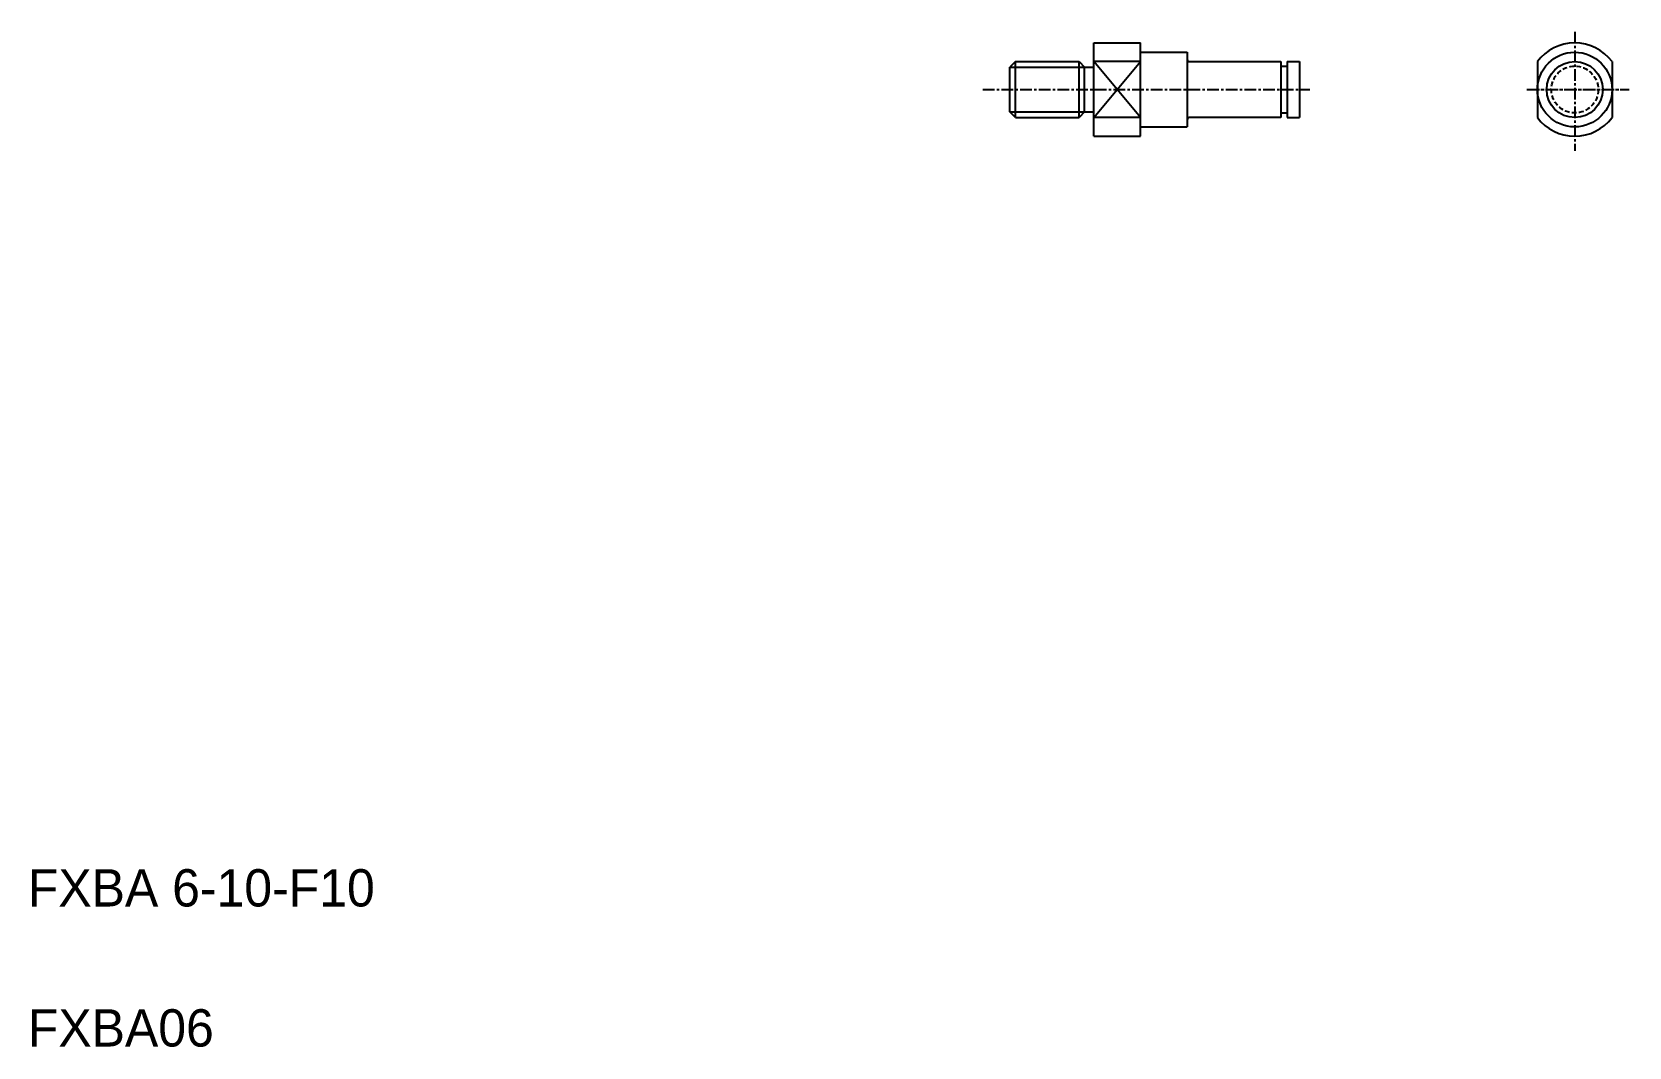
# Model space of a CAD drawing. Extents: x 10 to 181, y 122 to 231.
import ezdxf

# ---------------------------------------------------------------- set-up
doc = ezdxf.new("R2010")
doc.units = 0
doc.linetypes.add('CENTER', pattern=[2, 1.25, -0.25, 0.25, -0.25])
doc.linetypes.add('DASHED', pattern=[0.75, 0.5, -0.25])
doc.layers.get('0').update_dxf_attribs({"linetype": 'CONTINUOUS'})
doc.layers.add('CENTER', color=1, linetype='CENTER')

msp = doc.modelspace()

# ---------------------------------------------------------------- linework, layer by layer
at = {"color": 7, "linetype": 'CONTINUOUS'}
for p, q in [((123.55, 229.49), (128.55, 229.49)), ((123.55, 219.49), (123.55, 229.49)), ((128.55, 219.49), (128.55, 229.49)), ((128.55, 228.49), (133.55, 228.49)), ((133.55, 228.49), (133.55, 220.49)), ((115.15, 227.49), (114.55, 226.89)), ((114.55, 222.09), (114.55, 226.89)), ((115.15, 221.49), (115.15, 227.49)), ((115.15, 227.49), (121.95, 227.49)), ((121.95, 221.49), (121.95, 227.49)), ((121.95, 227.49), (122.55, 226.89)), ((122.55, 222.09), (122.55, 226.89)), ((122.55, 226.89), (123.55, 226.89)), ((128.55, 227.49), (123.55, 227.49)), ((133.75, 227.49), (143.55, 227.49)), ((136.2, 227.49), (136.2, 227.49)), ((138.65, 227.49), (138.65, 227.49)), ((143.55, 227.49), (143.55, 221.49)), ((143.55, 226.99), (144.25, 226.99)), ((144.25, 227.49), (144.25, 221.49)), ((144.25, 227.49), (145.55, 227.49)), ((145.55, 227.49), (145.55, 221.49)), ((171.05, 227.49), (171.05, 221.49)), ((179.05, 227.49), (179.05, 221.49)), ((115.15, 221.49), (114.55, 222.09)), ((115.15, 221.49), (121.95, 221.49)), ((122.55, 222.09), (121.95, 221.49)), ((122.55, 222.09), (123.55, 222.09)), ((128.55, 221.49), (123.55, 221.49)), ((143.55, 221.49), (133.75, 221.49)), ((143.55, 221.99), (144.25, 221.99)), ((144.25, 221.49), (145.55, 221.49)), ((123.55, 219.49), (128.55, 219.49)), ((128.55, 220.49), (133.55, 220.49))]:
    msp.add_line(p, q, dxfattribs=at)
at = {"color": 3, "linetype": 'CONTINUOUS'}
for p, q in [((114.55, 226.89), (122.55, 226.89)), ((123.55, 221.49), (128.55, 227.49)), ((128.55, 221.49), (123.55, 227.49)), ((114.55, 222.09), (122.55, 222.09))]:
    msp.add_line(p, q, dxfattribs=at)
at = {"color": 7, "linetype": 'CONTINUOUS'}
for radius in [4, 3]:
    msp.add_circle((175.05, 224.49), radius, dxfattribs=at)
at = {"color": 3, "linetype": 'DASHED'}
msp.add_circle((175.05, 224.49), 2.51, dxfattribs=at)
at = {"color": 7, "linetype": 'CONTINUOUS'}
for centre, radius, start, end in [((175.05, 224.49), 5, 36.8699, 143.1301), ((133.76, 227.69), 0.2, 180, 270), ((133.76, 221.29), 0.2, 90, 180), ((175.05, 224.49), 5, 216.8699, 323.1301)]:
    msp.add_arc(centre, radius, start, end, dxfattribs=at)
at = {"layer": 'CENTER', "color": 1, "linetype": 'CENTER'}
for p, q in [((175.05, 230.66), (175.05, 217.94)), ((111.66, 224.49), (146.48, 224.49)), ((111.66, 224.49), (146.68, 224.49)), ((169.93, 224.49), (180.87, 224.49)), ((170.03, 224.49), (180.87, 224.49))]:
    msp.add_line(p, q, dxfattribs=at)

# ---------------------------------------------------------------- texts
at = {"color": 7, "linetype": 'CONTINUOUS'}
for s, p in [('FXBA 6-10-F10', (9.36, 136.99)), ('FXBA06', (9.36, 121.99))]:
    msp.add_text(s, height=4, dxfattribs=at).set_placement(p)

doc.saveas('drawing.dxf')
